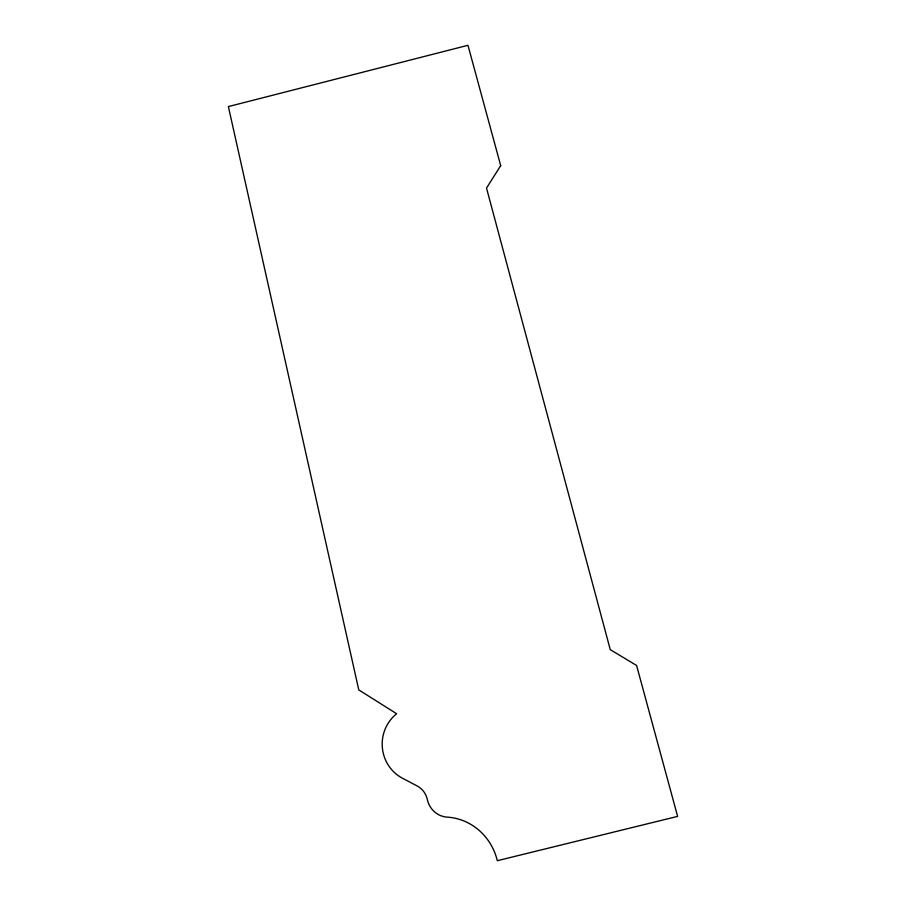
<?xml version="1.0" encoding="UTF-8"?>
<svg xmlns="http://www.w3.org/2000/svg" width="906" height="906" viewBox="0 0 906 906"><rect width="100%" height="100%" fill="white"/><g stroke="black" fill="none" stroke-linecap="round" stroke-linejoin="round"><path stroke-width="1.36" d="M500.69 165.628L486.511 188.086L610.27 649.647L636.59 665.468L677.62 816.385L497.315 860.7A57.18 54.371 84.7 0 0 447.224 817.133A22.322 21.495 85.3 0 1 427.428 799.885L427.315 799.352A20.249 19.445 89.9 0 0 417.168 785.978L402.445 778.22A38.346 37.191 -89 0 1 396.635 713.747L358.765 689.885L228.38 106.58L467.972 45.3L500.69 165.628"/></g></svg>
